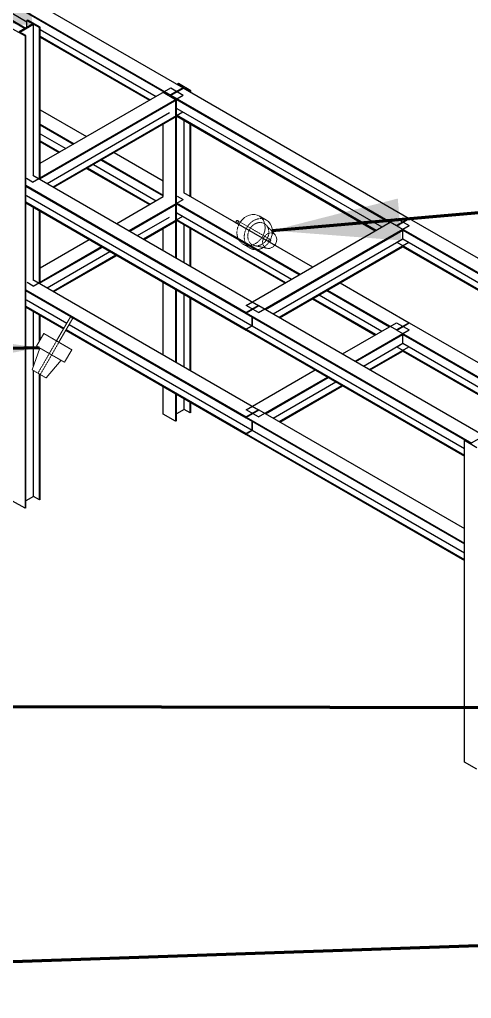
# Model space of a CAD drawing. Header units: inches. Extents: x 19 to 689223, y 34 to 210034.
# Drawn here: x 544063 to 554672, y 123419 to 146390 of the extents above; entities that cross this region are included whole.
import ezdxf

# ---------------------------------------------------------------- set-up
doc = ezdxf.new("R2010")
doc.units = ezdxf.units.IN
doc.header["$MEASUREMENT"] = 0
doc.linetypes.add('LIGHTINGLAYOUTPROGRESSUNIT-EMBED 2_DWG$0$HIDDEN2', pattern=[0.1875, 0.125, -0.0625])
doc.layers.add('_Auto', color=7, linetype='Continuous')
doc.layers.add('LIGHTINGLAYOUTPROGRESSUNIT-EMBED 2_DWG$0$DwgTemplate', color=7, linetype='Continuous')
doc.layers.add('Pipe Rack Lighting', color=1, linetype='Continuous', lineweight=5)
doc.styles.get("Standard").update_dxf_attribs({"font": 'arial.ttf'})
doc.dimstyles.new('ANSI_L', dxfattribs={"dimtxt": 0.18, "dimasz": 0.18, "dimexe": 0.18, "dimexo": 0.0625, "dimgap": 0.09, "dimtad": 0, "dimtih": 1, "dimtoh": 1, "dimdec": 4, "dimzin": 0, "dimdsep": 46, "dimtxsty": 'Standard', "dimcen": 0.09, "dimadec": 0, "dimazin": 0, "dimtfac": 1, "dimtdec": 4, "dimtofl": 0, "dimtmove": 0, "dimatfit": 3, "dimfxl": 1, "dimtolj": 1, "dimtzin": 0, "dimarcsym": 0})

msp = doc.modelspace()

# ---------------------------------------------------------------- linework, layer by layer
at = {"layer": 'LIGHTINGLAYOUTPROGRESSUNIT-EMBED 2_DWG$0$DwgTemplate', "color": 9, "linetype": 'Continuous'}
for p, q in [((542606.5068, 147845.2152), (547904.3073, 144786.5287)), ((542314.6485, 147676.7107), (547612.449, 144618.0242)), ((542455.0773, 147574.8951), (547448.5593, 144691.9069)), ((542314.6485, 147286.2988), (544210.6051, 146191.6678)), ((542455.0773, 147367.3754), (544236.9881, 146338.5887)), ((542455.0773, 147184.4832), (544192.6446, 146181.2982)), ((544254.9486, 146379.4227), (544236.9881, 146369.0532)), ((544236.9881, 146206.9), (544236.9881, 146369.0532)), ((544236.9881, 146369.0532), (544377.4169, 146287.9766)), ((544546.807, 146210.9182), (544254.9486, 146379.4227)), ((543898.8815, 146173.8472), (544190.7398, 146005.3427)), ((544377.4169, 146287.9766), (544057.2707, 146103.1401)), ((544068.2716, 146096.7888), (544388.4177, 146281.6253)), ((544208.7003, 146015.7122), (544068.2716, 146096.7888)), ((544388.4177, 146281.6253), (544528.8464, 146200.5487)), ((544388.4177, 142750.2776), (544388.4177, 146281.6253)), ((544528.8464, 146200.5487), (544546.807, 146210.9182)), ((544528.8464, 142652.869), (544528.8464, 146200.5487)), ((544546.807, 142642.4995), (544546.807, 146210.9182)), ((544546.807, 146159.7147), (547268.8419, 144588.1471)), ((544190.7398, 146005.3427), (544208.7003, 146015.7122)), ((544190.7398, 146005.3427), (544190.7398, 134921.4016)), ((544208.7003, 134931.7711), (544208.7003, 146015.7122)), ((544546.807, 145997.5615), (547128.4132, 144507.0705)), ((544546.807, 145976.8225), (547110.4526, 144496.701)), ((544546.807, 143016.5794), (547612.449, 144786.5287)), ((547912.9508, 144797.8703), (547592.8046, 144613.0339)), ((547603.8055, 144606.6826), (547923.9516, 144791.519)), ((547612.449, 144786.5287), (547904.3073, 144618.0242)), ((547612.449, 144618.0242), (547904.3073, 144786.5287)), ((547904.3073, 144786.5287), (547612.449, 144618.0242)), ((547790.4825, 144889.3164), (547772.522, 144878.9469)), ((547772.522, 144862.6149), (547772.522, 144878.9469)), ((547772.522, 144878.9469), (547912.9508, 144797.8703)), ((548082.3409, 144720.8119), (547790.4825, 144889.3164)), ((547904.3073, 144786.5287), (553207.6081, 141724.6665)), ((547923.9516, 144775.187), (547923.9516, 144791.519)), ((547923.9516, 144791.519), (548064.3803, 144710.4424)), ((548064.3803, 144710.4424), (548082.3409, 144720.8119)), ((548082.3409, 144683.7409), (548082.3409, 144720.8119)), ((544368.7734, 142576.7827), (547904.3073, 144618.0242)), ((544532.663, 142650.6655), (547758.3781, 144513.0329)), ((547452.3759, 144694.1105), (547434.4154, 144683.7409)), ((547434.4154, 144683.7409), (547726.2737, 144515.2365)), ((547592.8046, 144613.0339), (547452.3759, 144694.1105)), ((547744.2342, 144525.606), (547603.8055, 144606.6826)), ((547612.449, 144618.0242), (552915.7498, 141556.162)), ((547726.2737, 144515.2365), (547744.2342, 144525.606)), ((547726.2737, 144515.2365), (547726.2737, 140806.8335)), ((547744.2342, 140796.464), (547744.2342, 144525.606)), ((547758.3781, 144513.0329), (552751.8601, 141630.0448)), ((548064.3803, 144694.1105), (548064.3803, 144710.4424)), ((544546.807, 144275.4927), (545637.0578, 143646.0361)), ((547744.2342, 144297.3472), (547758.3781, 144305.5132)), ((547758.3781, 144305.5132), (552572.1428, 141526.2849)), ((544712.3804, 142546.9056), (547585.8449, 144205.9011)), ((544852.8092, 142465.829), (547898.8069, 144224.4366)), ((544870.7697, 142455.4595), (547758.3781, 144122.621)), ((547744.2342, 144151.526), (552431.714, 141445.2083)), ((547758.3781, 144122.621), (552413.7535, 141434.8388)), ((544546.807, 143938.4837), (545345.1995, 143477.5316)), ((544546.807, 143917.7447), (545327.2389, 143467.1621)), ((547434.4154, 142234.2512), (547434.4154, 143935.581)), ((547923.9516, 142325.6973), (547923.9516, 144027.0271)), ((548064.3803, 142244.6207), (548064.3803, 143945.9506)), ((548082.3409, 142234.2512), (548082.3409, 143935.581)), ((544546.807, 143710.2249), (545147.5216, 143363.4022)), ((544546.807, 143548.0718), (545007.0928, 143282.3256)), ((544546.807, 143527.3328), (544989.1323, 143271.9561)), ((546284.9833, 143271.9561), (547434.4154, 142608.3312)), ((545637.0578, 142897.8762), (547110.4526, 142047.2112)), ((545655.0183, 142908.2457), (547128.4132, 142057.5807)), ((545795.447, 142989.3222), (547268.8419, 142138.6573)), ((545975.1644, 143093.0821), (547434.4154, 142250.5832)), ((545993.1249, 143103.4516), (547434.4154, 142271.3222)), ((544368.7734, 142576.7827), (544228.3446, 142657.8593)), ((544374.2738, 142742.1116), (549672.0742, 139683.4251)), ((544208.7003, 142500.6965), (549380.2159, 139514.9206)), ((544208.7003, 142479.9575), (549380.2159, 139494.1816)), ((544222.8442, 142264.2717), (549520.6447, 139205.5852)), ((546344.1646, 141604.7946), (547434.4154, 142234.2512)), ((547763.8785, 142249.611), (547904.3073, 142168.5345)), ((547909.8077, 142333.8633), (550940.3586, 140584.1739)), ((544208.7003, 142110.2846), (549380.2159, 139124.5086)), ((544208.7003, 142089.5456), (549380.2159, 139103.7696)), ((544388.4177, 140300.7878), (544388.4177, 141985.7857)), ((546636.0229, 141436.2901), (547904.3073, 142168.5345)), ((546653.9834, 141425.9206), (547758.3781, 142063.5432)), ((547744.2342, 142092.4482), (550648.5003, 140415.6694)), ((547758.3781, 142063.5432), (550630.5398, 140405.2999)), ((544528.8464, 140203.3793), (544528.8464, 141904.7091)), ((544546.807, 140193.0098), (544546.807, 141894.3396)), ((546833.7008, 141322.1607), (547585.8449, 141756.4114)), ((546974.1295, 141241.0842), (547898.8069, 141774.9469)), ((547744.2342, 141847.8575), (547758.3781, 141856.0235)), ((547758.3781, 141856.0235), (550450.8224, 140301.54)), ((546992.09, 141230.7146), (547758.3781, 141673.1313)), ((547744.2342, 141702.0363), (550310.3937, 140220.4634)), ((547758.3781, 141673.1313), (550292.4332, 140210.0939)), ((547923.9516, 140692.7041), (547923.9516, 141577.5374)), ((549380.2159, 139683.4251), (552915.7498, 141724.6665)), ((549672.0742, 139514.9206), (553207.6081, 141556.162)), ((553207.6081, 141724.6665), (552915.7498, 141556.162)), ((552915.7498, 141724.6665), (553207.6081, 141556.162)), ((552921.2502, 141552.9864), (553213.1085, 141721.4908)), ((552921.2502, 141552.9864), (558041.0171, 138597.0876)), ((553207.6081, 141718.3152), (553207.6081, 141724.6665)), ((553213.1085, 141721.4908), (558041.0171, 138934.0965)), ((547434.4154, 140975.338), (547434.4154, 141486.0913)), ((548064.3803, 140611.6276), (548064.3803, 141496.4608)), ((548082.3409, 140601.258), (548082.3409, 141486.0913)), ((549835.9639, 139588.8033), (553061.679, 141451.1708)), ((553061.679, 141451.1708), (558041.0171, 138576.3486)), ((553061.679, 141243.651), (553061.679, 141451.1708)), ((544385.477, 140136.9369), (545988.0974, 141062.2102)), ((544532.663, 140201.1757), (546006.0579, 141051.8407)), ((544546.807, 140567.0897), (545696.2391, 141230.7146)), ((550015.6813, 139485.0434), (553061.679, 141243.651)), ((550156.11, 139403.9668), (553202.1077, 141162.5744)), ((550174.0705, 139393.5973), (553061.679, 141060.7588)), ((552921.2502, 141162.5744), (553061.679, 141243.651)), ((552921.2502, 141162.5744), (557735.0149, 138383.3461)), ((553061.679, 141243.651), (557875.4436, 138464.4227)), ((553061.679, 141060.7588), (557717.0544, 138372.9766)), ((544712.3804, 140097.4159), (546185.7753, 140948.0808)), ((544852.8092, 140016.3393), (546326.204, 140867.0042)), ((544870.7697, 140005.9698), (546344.1646, 140856.6347)), ((544385.477, 140136.9369), (544245.0483, 140218.0134)), ((544374.2738, 140292.6218), (549672.0742, 137233.9353)), ((547434.4154, 138525.8483), (547434.4154, 140227.1781)), ((551588.2841, 140210.0939), (553207.6081, 139275.1768)), ((544208.7003, 140051.2068), (549380.2159, 137065.4308)), ((544208.7003, 140030.4677), (549380.2159, 137044.6918)), ((547726.2737, 140058.6736), (547726.2737, 138357.3438)), ((547744.2342, 138346.9743), (547744.2342, 140048.3041)), ((547923.9516, 138243.2144), (547923.9516, 139944.5442)), ((551098.7479, 139927.4601), (552572.1428, 139076.7951)), ((551278.4653, 140031.2199), (552751.8601, 139180.555)), ((551296.4258, 140041.5894), (552915.7498, 139106.6723)), ((544222.8442, 139814.782), (545172.5929, 139266.4443)), ((548064.3803, 138162.1378), (548064.3803, 139863.4677)), ((548082.3409, 138151.7683), (548082.3409, 139853.0981)), ((549672.0742, 139514.9206), (549380.2159, 139683.4251)), ((549672.0742, 139683.4251), (549380.2159, 139514.9206)), ((549385.7163, 139511.7449), (549677.5746, 139680.2494)), ((549677.5746, 139680.2494), (554975.3751, 136621.5629)), ((550940.3586, 139836.014), (552413.7535, 138985.3491)), ((550958.3191, 139846.3835), (552431.714, 138995.7186)), ((544208.7003, 139660.7948), (545102.3785, 139144.8295)), ((544208.7003, 139640.0558), (545093.3983, 139129.2752)), ((544388.4177, 138258.6929), (544388.4177, 139536.2959)), ((544528.8464, 138849.9428), (544528.8464, 139455.2194)), ((544546.807, 138881.0513), (544546.807, 139444.8499)), ((549380.2159, 139514.9206), (549380.2159, 139494.1816)), ((549380.2159, 139494.1816), (549385.7163, 139497.3572)), ((549385.7163, 139491.0059), (549385.7163, 139511.7449)), ((549385.7163, 139511.7449), (554683.5168, 136453.0584)), ((549385.7163, 139491.0059), (554519.6271, 136526.9411)), ((545227.5855, 139234.6943), (549520.6447, 136756.0955)), ((549520.6447, 139205.5852), (549380.2159, 139124.5086)), ((549520.6447, 139413.105), (549520.6447, 139205.5852)), ((549526.1451, 139202.4096), (549526.1451, 139409.9293)), ((551647.4654, 138542.9324), (552915.7498, 139275.1768)), ((552915.7498, 139275.1768), (553207.6081, 139106.6723)), ((553207.6081, 139275.1768), (552915.7498, 139106.6723)), ((552921.2502, 139103.4966), (553213.1085, 139272.0011)), ((553207.6081, 139268.8254), (553207.6081, 139275.1768)), ((553213.1085, 139272.0011), (556243.6595, 137522.3117)), ((545148.3909, 139097.5252), (549380.2159, 136654.2799)), ((545157.3711, 139113.0795), (549380.2159, 136675.0189)), ((549380.2159, 139124.5086), (549380.2159, 139103.7696)), ((549380.2159, 139103.7696), (549385.7163, 139106.9453)), ((549385.7163, 139121.333), (549526.1451, 139202.4096)), ((549385.7163, 139100.594), (549385.7163, 139121.333)), ((549385.7163, 139121.333), (554505.4832, 136165.4342)), ((549385.7163, 139100.594), (554505.4832, 136144.6952)), ((549526.1451, 139202.4096), (554505.4832, 136327.5874)), ((551939.3237, 138374.4279), (553207.6081, 139106.6723)), ((551957.2842, 138364.0584), (553061.679, 139001.681)), ((552921.2502, 139103.4966), (555951.8012, 137353.8072)), ((553061.679, 139001.681), (555933.8407, 137343.4377)), ((553061.679, 138794.1613), (553061.679, 139001.681)), ((552137.0016, 138260.2986), (553061.679, 138794.1613)), ((552921.2502, 138713.0847), (553061.679, 138794.1613)), ((553061.679, 138794.1613), (555754.1233, 137239.6778)), ((544528.8464, 138647.1456), (544528.8464, 138686.9043)), ((552277.4304, 138179.222), (553202.1077, 138713.0847)), ((552295.3909, 138168.8525), (553061.679, 138611.2691)), ((552921.2502, 138713.0847), (555613.6945, 137158.6013)), ((553061.679, 138611.2691), (555595.734, 137148.2317)), ((544388.4177, 135197.6842), (544388.4177, 138152.0636)), ((544528.8464, 135116.6076), (544528.8464, 138070.987)), ((544546.807, 135126.9771), (544546.807, 138060.6175)), ((549380.2159, 137233.9353), (550999.5399, 138168.8525)), ((549672.0742, 137065.4308), (551291.3983, 138000.348)), ((549835.9639, 137139.3136), (551309.3588, 137989.9785)), ((550015.6813, 137035.5537), (551489.0761, 137886.2186)), ((547434.4154, 137131.1476), (547434.4154, 137777.6884)), ((547726.2737, 137609.1839), (547726.2737, 136962.6431)), ((547744.2342, 136973.0126), (547744.2342, 137598.8144)), ((550156.11, 136954.4771), (551629.5049, 137805.142)), ((550174.0705, 136944.1076), (551647.4654, 137794.7725)), ((547923.9516, 137238.9256), (547923.9516, 137495.0545)), ((548064.3803, 137157.8491), (548064.3803, 137413.9779)), ((548082.3409, 137168.2186), (548082.3409, 137403.6084)), ((547923.9516, 137238.9256), (547744.2342, 137135.1658)), ((548064.3803, 137157.8491), (547923.9516, 137238.9256)), ((548082.3409, 137168.2186), (548064.3803, 137157.8491)), ((549672.0742, 137065.4308), (549380.2159, 137233.9353)), ((549672.0742, 137233.9353), (549380.2159, 137065.4308)), ((549385.7163, 137062.2552), (549677.5746, 137230.7596)), ((549677.5746, 137230.7596), (554505.4832, 134443.3653)), ((547726.2737, 136962.6431), (547434.4154, 137131.1476)), ((547744.2342, 136973.0126), (547726.2737, 136962.6431)), ((549380.2159, 137065.4308), (549380.2159, 137044.6918)), ((549380.2159, 137044.6918), (549385.7163, 137047.8675)), ((549385.7163, 137041.5162), (549385.7163, 137062.2552)), ((549385.7163, 137062.2552), (554505.4832, 134106.3564)), ((549385.7163, 137041.5162), (554505.4832, 134085.6174)), ((549520.6447, 136963.6152), (549520.6447, 136756.0955)), ((549526.1451, 136752.9198), (549526.1451, 136960.4396)), ((549520.6447, 136756.0955), (549380.2159, 136675.0189)), ((549385.7163, 136671.8432), (549526.1451, 136752.9198)), ((549526.1451, 136752.9198), (554505.4832, 133878.0976)), ((549380.2159, 136675.0189), (549380.2159, 136654.2799)), ((549380.2159, 136654.2799), (549385.7163, 136657.4556)), ((549385.7163, 136651.1042), (549385.7163, 136671.8432)), ((549385.7163, 136671.8432), (554505.4832, 133715.9445)), ((549385.7163, 136651.1042), (554505.4832, 133695.2054)), ((554523.4437, 136529.1446), (554505.4832, 136518.7751)), ((554505.4832, 136518.7751), (554797.3415, 136350.2707)), ((554505.4832, 128966.1818), (554505.4832, 136518.7751)), ((554663.8725, 136448.0681), (554523.4437, 136529.1446)), ((554984.0186, 136632.9045), (554663.8725, 136448.0681)), ((544190.7398, 134921.4016), (543898.8815, 135089.9061)), ((544388.4177, 135197.6842), (544208.7003, 135093.9243)), ((544528.8464, 135116.6076), (544388.4177, 135197.6842)), ((544546.807, 135126.9771), (544528.8464, 135116.6076)), ((544208.7003, 134931.7711), (544190.7398, 134921.4016)), ((554797.3415, 128797.6773), (554505.4832, 128966.1818))]:
    msp.add_line(p, q, dxfattribs=at)
at = {"layer": 'Pipe Rack Lighting', "linetype": 'Continuous'}
for p, q in [((549858.3917, 141684.4084), (549686.9417, 141783.3951)), ((549512.3167, 141480.9357), (549188.4667, 141667.9106)), ((550060.7722, 141340.4635), (549997.7622, 141409.7757)), ((544932.1581, 138849.999), (545256.0081, 139410.9237)), ((544987.1507, 138818.249), (545311.0007, 139379.1737)), ((545249.134, 139414.8924), (545317.8748, 139375.2049)), ((545249.134, 139414.8924), (545317.8748, 139375.2049)), ((544458.2487, 138727.6639), (544629.6987, 139024.624)), ((545289.6101, 138643.624), (544629.6987, 139024.624)), ((544356.5265, 138170.476), (544540.7376, 138680.0389)), ((545118.1601, 138346.6639), (544458.2487, 138727.6639)), ((545118.1601, 138346.6639), (545289.6101, 138643.624)), ((544686.4822, 137979.976), (545035.6711, 138394.2889)), ((544686.4822, 137979.976), (544356.5265, 138170.476))]:
    msp.add_line(p, q, dxfattribs=at)
at = {"layer": 'Pipe Rack Lighting', "linetype": 'LIGHTINGLAYOUTPROGRESSUNIT-EMBED 2_DWG$0$HIDDEN2'}
for p, q in [((549480.5667, 141425.9431), (549156.7167, 141612.918)), ((549997.7622, 141409.7757), (549857.1624, 141564.438)), ((549918.7167, 141172.9771), (549480.5667, 141425.9431)), ((549950.4667, 141227.9697), (549512.3167, 141480.9357)), ((549477.3917, 141024.497), (549305.9417, 141123.4837)), ((549784.9158, 141041.1149), (549580.6745, 141085.5467)), ((549876.4469, 141021.2027), (549784.9158, 141041.1149)), ((545255.4411, 139411.251), (545249.134, 139414.8924)), ((545255.4411, 139411.251), (545249.134, 139414.8924)), ((545317.8748, 139375.2049), (545255.4411, 139411.251)), ((545317.8748, 139375.2049), (545255.4411, 139411.251)), ((545256.0081, 139410.9237), (545311.0007, 139379.1737)), ((544629.6987, 139024.624), (544690.2467, 138989.6666)), ((544690.2467, 138989.6666), (545289.6101, 138643.624)), ((544494.0081, 138091.101), (544932.1581, 138849.999)), ((544549.0007, 138059.351), (544987.1507, 138818.249)), ((544458.2487, 138727.6639), (544518.7967, 138692.7065)), ((544518.7967, 138692.7065), (545118.1601, 138346.6639)), ((544540.7376, 138680.0389), (545035.6711, 138394.2889)), ((544356.5265, 138170.476), (544386.8005, 138152.9972)), ((544386.8005, 138152.9972), (544686.4822, 137979.976)), ((544494.0081, 138091.101), (544549.0007, 138059.351))]:
    msp.add_line(p, q, dxfattribs=at)
at = {"layer": 'Pipe Rack Lighting', "linetype": 'Continuous'}
for centre, major_axis, start_param, end_param in [((549496.4417, 141453.4394), (190.5, 329.9557), 4.7123889804, 7.7705515474), ((549172.5917, 141640.4143), (-19.8437, -34.3704), 4.7123889804, 5.6026892127), ((549172.5917, 141640.4143), (-19.8437, -34.3704), 4.7123889804, 5.6026892127), ((549172.5917, 141640.4143), (-15.875, -27.4963), 1.5707963268, 6.0441880999), ((549172.5917, 141640.4143), (-19.8437, -34.3704), 0.6804960945, 4.7123889804), ((549172.5917, 141640.4143), (-19.8437, -34.3704), 0.6804960945, 4.7123889804), ((549172.5917, 141640.4143), (-15.875, -27.4963), 0.2389972073, 1.5707963268), ((549667.8917, 141354.4527), (190.5, 329.9557), 4.7123889804, 6.2831853072), ((549496.4417, 141453.4394), (-190.5, -329.9557), 1.4897429528, 1.5707963268), ((549934.5917, 141200.4734), (95.25, 164.9778), 4.7123889804, 6.0278827856), ((549667.8917, 141354.4527), (-190.5, -329.9557), 1.4897429528, 1.5707963268), ((549934.5917, 141200.4734), (-95.25, -164.9778), 1.4081508744, 1.5707963268)]:
    msp.add_ellipse(centre, major_axis=major_axis, ratio=0.8164965809, start_param=start_param, end_param=end_param, dxfattribs=at)
at = {"layer": 'Pipe Rack Lighting', "linetype": 'LIGHTINGLAYOUTPROGRESSUNIT-EMBED 2_DWG$0$HIDDEN2'}
for centre, major_axis, start_param, end_param in [((549667.8917, 141354.4527), (-190.5, -329.9557), 3.1415926536, 6.2831853072), ((549496.4417, 141453.4394), (-190.5, -329.9557), 4.795819067, 7.77292826), ((549172.5917, 141640.4143), (-19.8437, -34.3704), 5.6026892127, 6.9636814017), ((549172.5917, 141640.4143), (-19.8437, -34.3704), 5.6026892127, 6.9636814017), ((549172.5917, 141640.4143), (-15.875, -27.4963), 6.0441880999, 6.5221825144), ((549496.4417, 141453.4394), (190.5, 329.9557), 1.4873662402, 1.6542264134), ((549934.5917, 141200.4734), (-95.25, -164.9778), 2.886290132, 6.5384878288), ((549667.8917, 141354.4527), (-190.5, -329.9557), 0, 1.4897429528), ((549934.5917, 141200.4734), (-95.25, -164.9778), 0.2553025216, 1.4081508744)]:
    msp.add_ellipse(centre, major_axis=major_axis, ratio=0.8164965809, start_param=start_param, end_param=end_param, dxfattribs=at)
for centre, major_axis in [((549667.8917, 141354.4527), (-142.875, -247.4668)), ((549934.5917, 141200.4734), (-15.875, -27.4963))]:
    msp.add_ellipse(centre, major_axis=major_axis, ratio=0.8164965809, dxfattribs=at)

# ---------------------------------------------------------------- leaders
at = {"layer": '_Auto', "color": 136, "linetype": 'Continuous'}
for points in [[(541335.0101, 146443.5158), (595494.2819, 151960.9919), (607400.5319, 151960.9919)], [(549997.3773, 141437.03), (595494.2819, 145414.6989), (607400.5319, 145414.6989)], [(544523.6357, 138689.9127), (507310.8746, 137796.4441)], [(559181.7696, 130227.0352), (507310.8746, 130347.0317)], [(568040.4066, 125112.4987), (519217.1246, 123419.1434), (507310.8746, 123419.1434)]]:
    msp.add_leader(points, dimstyle='ANSI_L', override={"dimscale": 1, "dimtxt": 3.175, "dimasz": 3000, "dimgap": 1.5875, "dimtad": 0, "dimlwd": 65535}, dxfattribs=at)

doc.saveas('drawing.dxf')
